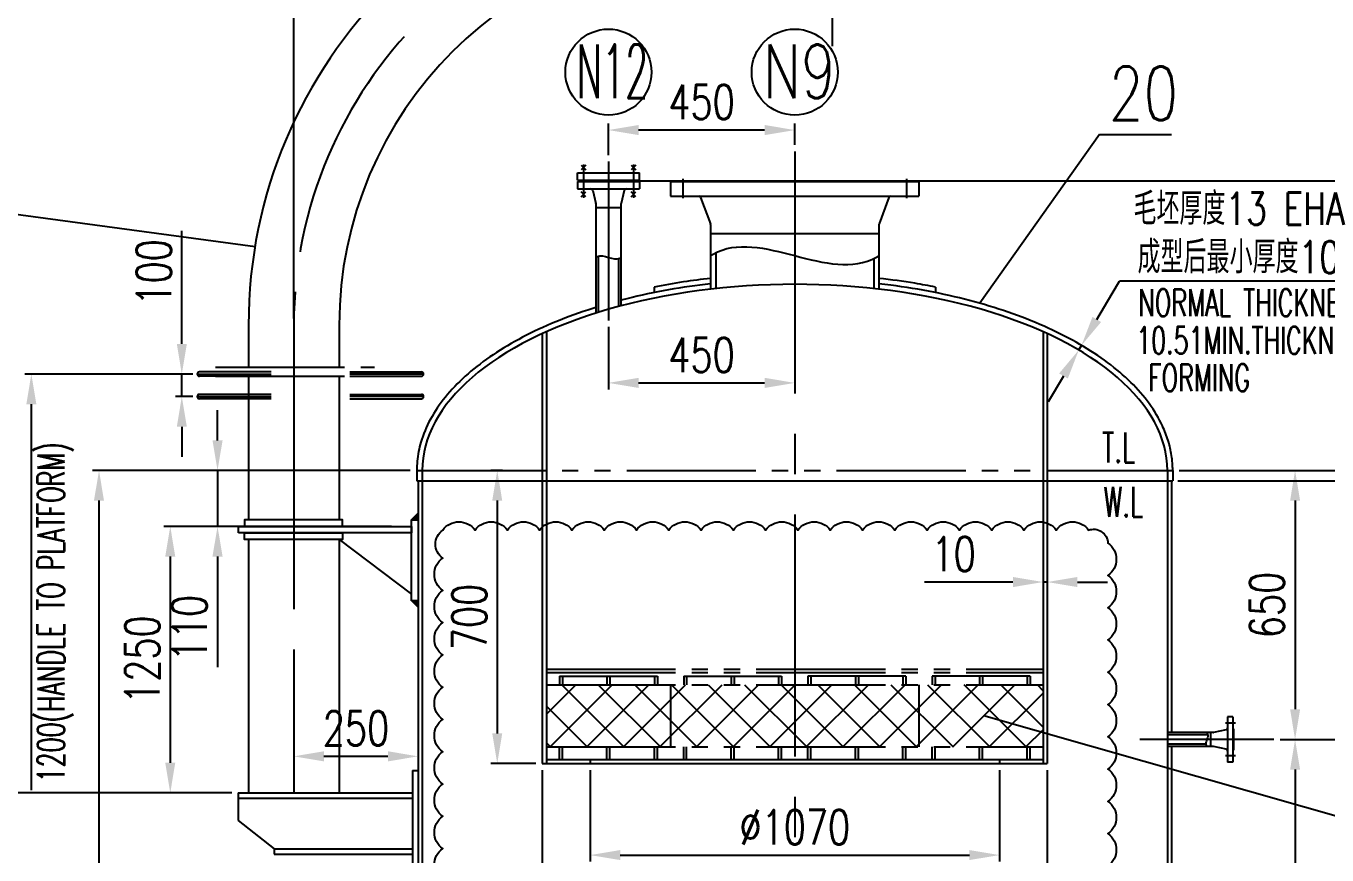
# Model space of a CAD drawing. Extents: x 45567 to 121349, y -17555 to 19241.
# Drawn here: x 45665.1 to 45785.9, y 10970.6 to 11047.6 of the extents above; entities that cross this region are included whole.
import ezdxf
from ezdxf.enums import TextEntityAlignment as Align

# ---------------------------------------------------------------- set-up
doc = ezdxf.new("R2010")
doc.units = 0
doc.header["$LTSCALE"] = 30
doc.header["$MEASUREMENT"] = 0
doc.linetypes.add('CENTER2', pattern=[1.125, 0.75, -0.125, 0.125, -0.125])
doc.linetypes.add('LIDIVIDE', pattern=[0.65, 0.4, -0.05, 0.05, -0.05, 0.05, -0.05])
doc.layers.get('DEFPOINTS').update_dxf_attribs({"linetype": 'CONTINUOUS'})
for name, color, linetype in [('1', 2, 'CONTINUOUS'), ('2', 1, 'CONTINUOUS'), ('3', 3, 'CENTER2'), ('4', 3, 'CENTER2'), ('5', 6, 'LIDIVIDE')]:
    doc.layers.add(name, color=color, linetype=linetype)
doc.styles.add('HZ', font='simplex.shx', dxfattribs={"width": 0.75, "bigfont": 'SBTXT.shx'})
doc.dimstyles.new('STANDARD$0', dxfattribs={"dimtxt": 3.2, "dimasz": 2.8, "dimexe": 0.6, "dimexo": 0.6, "dimgap": 1, "dimtad": 1, "dimdec": 0, "dimzin": 0, "dimdsep": 46, "dimtxsty": 'HZ', "dimcen": 0.09, "dimadec": 0, "dimazin": 0, "dimtfac": 1, "dimtdec": 0, "dimtmove": 0, "dimatfit": 3, "dimfxl": 0, "dimtolj": 1, "dimtzin": 0, "dimarcsym": 0})

# ---------------------------------------------------------------- blocks, each defined once
blk = doc.blocks.new('*D1557')
at = {"layer": '1', "color": 0, "lineweight": -2}
for p, q in [((45772.19, 11006.31), (45798.29, 11006.31)), ((45797.69, 10937.95), (45797.69, 11003.51)), ((45771.69, 10935.15), (45798.29, 10935.15))]:
    blk.add_line(p, q, dxfattribs=at)
at = {"layer": '1', "color": 0}
for points in [[(45797.22, 11003.51), (45798.15, 11003.51), (45797.69, 11006.31)], [(45797.22, 10937.95), (45798.15, 10937.95), (45797.69, 10935.15)]]:
    blk.add_solid(points, dxfattribs=at)
at = {"layer": 'DEFPOINTS', "color": 0}
for p in [(45771.59, 11006.31), (45797.69, 11006.31), (45771.09, 10935.15)]:
    blk.add_point(p, dxfattribs=at)
at = {"layer": '1', "color": 0, "insert": (45795.09, 10970.73), "char_height": 3.2, "attachment_point": 5, "rotation": 90, "style": 'HZ'}
blk.add_mtext('\\A1;1850', dxfattribs=at)
blk = doc.blocks.new('*D1558')
at = {"layer": '1', "color": 0, "lineweight": -2}
for p, q in [((45777.8, 11006.31), (45783.56, 11006.31)), ((45782.96, 11003.51), (45782.96, 10984.11)), ((45781.58, 10981.31), (45783.56, 10981.31))]:
    blk.add_line(p, q, dxfattribs=at)
at = {"layer": '1', "color": 0}
for points in [[(45782.5, 11003.51), (45783.43, 11003.51), (45782.96, 11006.31)], [(45782.5, 10984.11), (45783.43, 10984.11), (45782.96, 10981.31)]]:
    blk.add_solid(points, dxfattribs=at)
at = {"layer": 'DEFPOINTS', "color": 0}
for p in [(45777.2, 11006.31), (45780.98, 10981.31), (45782.96, 10981.31)]:
    blk.add_point(p, dxfattribs=at)
at = {"layer": '1', "color": 0, "insert": (45780.36, 10993.81), "char_height": 3.2, "attachment_point": 5, "rotation": 90, "style": 'HZ'}
blk.add_mtext('\\A1;650', dxfattribs=at)
blk = doc.blocks.new('*D1559')
at = {"layer": '1', "color": 0, "lineweight": -2}
for p, q in [((45781.58, 10981.31), (45783.56, 10981.31)), ((45782.96, 10978.51), (45782.96, 10941.14)), ((45781.43, 10938.34), (45783.56, 10938.34))]:
    blk.add_line(p, q, dxfattribs=at)
at = {"layer": '1', "color": 0}
for points in [[(45782.5, 10978.51), (45783.43, 10978.51), (45782.96, 10981.31)], [(45782.5, 10941.14), (45783.43, 10941.14), (45782.96, 10938.34)]]:
    blk.add_solid(points, dxfattribs=at)
at = {"layer": 'DEFPOINTS', "color": 0}
for p in [(45780.98, 10981.31), (45780.83, 10938.34), (45782.96, 10938.34)]:
    blk.add_point(p, dxfattribs=at)
at = {"layer": '1', "color": 0, "insert": (45780.36, 10959.82), "char_height": 3.2, "attachment_point": 5, "rotation": 90, "style": 'HZ'}
blk.add_mtext('\\A1;1120', dxfattribs=at)
blk = doc.blocks.new('*D1566')
at = {"layer": '1', "color": 0, "lineweight": -2}
for p, q in [((45798.89, 11006.31), (45804.2, 11006.31)), ((45803.6, 10566.8), (45803.6, 11003.51)), ((45772.19, 10564), (45804.2, 10564))]:
    blk.add_line(p, q, dxfattribs=at)
at = {"layer": '1', "color": 0}
for points in [[(45803.14, 11003.51), (45804.07, 11003.51), (45803.6, 11006.31)], [(45803.14, 10566.8), (45804.07, 10566.8), (45803.6, 10564)]]:
    blk.add_solid(points, dxfattribs=at)
at = {"layer": 'DEFPOINTS', "color": 0}
for p in [(45798.29, 11006.31), (45803.6, 11006.31), (45771.59, 10564)]:
    blk.add_point(p, dxfattribs=at)
at = {"layer": '1', "color": 0, "insert": (45801.07, 10785.15), "char_height": 3.2, "attachment_point": 5, "rotation": 90, "style": 'HZ'}
blk.add_mtext('\\A1;11500(00Cr17Ni14Mo2)', dxfattribs=at)
blk = doc.blocks.new('*D1575')
at = {"layer": '1', "color": 0, "lineweight": -2}
for p, q in [((45721.54, 11033.23), (45817.58, 11033.23)), ((45816.98, 9972.32), (45816.98, 11030.43)), ((45809.76, 9969.52), (45817.58, 9969.52))]:
    blk.add_line(p, q, dxfattribs=at)
at = {"layer": '1', "color": 0}
for points in [[(45816.51, 11030.43), (45817.44, 11030.43), (45816.98, 11033.23)], [(45816.51, 9972.32), (45817.44, 9972.32), (45816.98, 9969.52)]]:
    blk.add_solid(points, dxfattribs=at)
at = {"layer": 'DEFPOINTS', "color": 0}
for p in [(45720.94, 11033.23), (45816.98, 11033.23), (45809.16, 9969.52)]:
    blk.add_point(p, dxfattribs=at)
at = {"layer": '1', "color": 0, "insert": (45814.38, 10501.37), "char_height": 3.2, "attachment_point": 5, "rotation": 90, "style": 'HZ'}
blk.add_mtext('\\A1;31200', dxfattribs=at)
blk = doc.blocks.new('*D1576')
at = {"layer": '1', "color": 0, "lineweight": -2}
for p, q in [((45791.36, 11009.11), (45791.36, 11011.91)), ((45789.73, 11006.31), (45791.96, 11006.31)), ((45791.36, 11006.31), (45791.36, 11005.34)), ((45772.08, 11005.34), (45791.96, 11005.34)), ((45791.36, 11002.54), (45791.36, 10993.86))]:
    blk.add_line(p, q, dxfattribs=at)
at = {"layer": '1', "color": 0}
for points in [[(45790.9, 11009.11), (45791.83, 11009.11), (45791.36, 11006.31)], [(45790.9, 11002.54), (45791.83, 11002.54), (45791.36, 11005.34)]]:
    blk.add_solid(points, dxfattribs=at)
at = {"layer": 'DEFPOINTS', "color": 0}
for p in [(45789.13, 11006.31), (45791.36, 11006.31), (45771.48, 11005.34)]:
    blk.add_point(p, dxfattribs=at)
at = {"layer": '1', "color": 0, "insert": (45788.76, 10996.8), "char_height": 3.2, "attachment_point": 5, "rotation": 90, "style": 'HZ'}
blk.add_mtext('\\A1;25', dxfattribs=at)
blk = doc.blocks.new('*D1584')
at = {"layer": '1', "color": 0, "lineweight": -2}
for p, q in [((45700.76, 11006.31), (45671.24, 11006.31)), ((45671.84, 10747.57), (45671.84, 11003.51)), ((45689.16, 10744.77), (45671.24, 10744.77))]:
    blk.add_line(p, q, dxfattribs=at)
at = {"layer": '1', "color": 0}
for points in [[(45671.37, 11003.51), (45672.3, 11003.51), (45671.84, 11006.31)], [(45671.37, 10747.57), (45672.3, 10747.57), (45671.84, 10744.77)]]:
    blk.add_solid(points, dxfattribs=at)
at = {"layer": 'DEFPOINTS', "color": 0}
for p in [(45671.84, 11006.31), (45701.36, 11006.31), (45689.76, 10744.77)]:
    blk.add_point(p, dxfattribs=at)
at = {"layer": '1', "color": 0, "insert": (45669.24, 10875.54), "char_height": 3.2, "attachment_point": 5, "rotation": 90, "style": 'HZ'}
blk.add_mtext('\\A1;6800', dxfattribs=at)
blk = doc.blocks.new('*D1585')
at = {"layer": '1', "color": 0, "lineweight": -2}
for p, q in [((45679.53, 11018.07), (45679.53, 11028.58)), ((45680.56, 11015.27), (45678.93, 11015.27)), ((45679.53, 11013.18), (45679.53, 11015.27)), ((45680.56, 11013.18), (45678.93, 11013.18)), ((45679.53, 11010.38), (45679.53, 11007.58))]:
    blk.add_line(p, q, dxfattribs=at)
at = {"layer": '1', "color": 0}
for points in [[(45679.07, 11018.07), (45680, 11018.07), (45679.53, 11015.27)], [(45679.07, 11010.38), (45680, 11010.38), (45679.53, 11013.18)]]:
    blk.add_solid(points, dxfattribs=at)
at = {"layer": 'DEFPOINTS', "color": 0}
for p in [(45679.53, 11015.27), (45681.16, 11015.27), (45681.16, 11013.18)]:
    blk.add_point(p, dxfattribs=at)
at = {"layer": '1', "color": 0, "insert": (45676.93, 11024.72), "char_height": 3.2, "attachment_point": 5, "rotation": 90, "style": 'HZ'}
blk.add_mtext('\\A1;100', dxfattribs=at)
blk = doc.blocks.new('*D1586')
at = {"layer": '1', "color": 0, "lineweight": -2}
for p, q in [((45680.56, 11015.27), (45664.95, 11015.27)), ((45665.55, 11012.47), (45665.55, 10976.59))]:
    blk.add_line(p, q, dxfattribs=at)
at = {"layer": '1', "color": 0}
blk.add_solid([(45665.09, 11012.47), (45666.02, 11012.47), (45665.55, 11015.27)], dxfattribs=at)
at = {"layer": 'DEFPOINTS', "color": 0}
for p in [(45681.16, 11015.27), (45665.55, 10981.18), (45678.51, 10981.18)]:
    blk.add_point(p, dxfattribs=at)
at = {"layer": '1', "color": 0, "insert": (45661.94, 10994.25), "char_height": 3.2, "attachment_point": 5, "rotation": 90, "style": 'HZ'}
blk.add_mtext('\\A1;1200(平台至把手高度)', dxfattribs=at)
blk = doc.blocks.new('_None')
blk = doc.blocks.new('*D1587')
at = {"layer": '1', "color": 0, "lineweight": -2}
for p, q in [((45689.94, 10989.19), (45689.94, 10979.14)), ((45701.48, 10982.7), (45701.48, 10979.14)), ((45698.68, 10979.74), (45692.74, 10979.74))]:
    blk.add_line(p, q, dxfattribs=at)
at = {"layer": '1', "color": 0}
for points in [[(45692.74, 10980.21), (45692.74, 10979.27), (45689.94, 10979.74)], [(45698.68, 10980.21), (45698.68, 10979.27), (45701.48, 10979.74)]]:
    blk.add_solid(points, dxfattribs=at)
at = {"layer": 'DEFPOINTS', "color": 0}
for p in [(45689.94, 10989.79), (45701.48, 10983.3), (45689.94, 10979.74)]:
    blk.add_point(p, dxfattribs=at)
at = {"layer": '1', "color": 0, "insert": (45695.71, 10982.34), "char_height": 3.2, "attachment_point": 5, "style": 'HZ'}
blk.add_mtext('\\A1;250', dxfattribs=at)
blk = doc.blocks.new('*D1588')
at = {"layer": '1', "color": 0, "lineweight": -2}
for p, q in [((45682.85, 11009.11), (45682.85, 11011.91)), ((45700.76, 11006.31), (45682.25, 11006.31)), ((45682.85, 11006.31), (45682.85, 11001.11)), ((45699, 11001.11), (45682.25, 11001.11)), ((45682.85, 10998.31), (45682.85, 10988.03))]:
    blk.add_line(p, q, dxfattribs=at)
at = {"layer": '1', "color": 0}
for points in [[(45682.38, 11009.11), (45683.32, 11009.11), (45682.85, 11006.31)], [(45682.38, 10998.31), (45683.32, 10998.31), (45682.85, 11001.11)]]:
    blk.add_solid(points, dxfattribs=at)
at = {"layer": 'DEFPOINTS', "color": 0}
for p in [(45682.85, 11006.31), (45701.36, 11006.31), (45699.6, 11001.11)]:
    blk.add_point(p, dxfattribs=at)
at = {"layer": '1', "color": 0, "insert": (45680.25, 10991.66), "char_height": 3.2, "attachment_point": 5, "rotation": 90, "style": 'HZ'}
blk.add_mtext('\\A1;110', dxfattribs=at)
blk = doc.blocks.new('*D1589')
at = {"layer": '1', "color": 0, "lineweight": -2}
for p, q in [((45719.17, 11035.63), (45719.17, 11038.55)), ((45733.68, 11037.95), (45721.97, 11037.95)), ((45736.48, 11036.57), (45736.48, 11038.55))]:
    blk.add_line(p, q, dxfattribs=at)
at = {"layer": '1', "color": 0}
for points in [[(45721.97, 11038.42), (45721.97, 11037.48), (45719.17, 11037.95)], [(45733.68, 11038.42), (45733.68, 11037.48), (45736.48, 11037.95)]]:
    blk.add_solid(points, dxfattribs=at)
at = {"layer": 'DEFPOINTS', "color": 0}
for p in [(45719.17, 11037.95), (45736.48, 11035.97), (45719.17, 11035.03)]:
    blk.add_point(p, dxfattribs=at)
at = {"layer": '1', "color": 0, "insert": (45727.82, 11040.55), "char_height": 3.2, "attachment_point": 5, "style": 'HZ'}
blk.add_mtext('\\A1;450', dxfattribs=at)
blk = doc.blocks.new('*D1591')
at = {"layer": '1', "color": 0, "lineweight": -2}
for p, q in [((45764.54, 11020.35), (45765.96, 11022.76)), ((45762.87, 11017.51), (45763.12, 11017.94)), ((45761.44, 11015.09), (45760.02, 11012.68))]:
    blk.add_line(p, q, dxfattribs=at)
at = {"layer": '1', "color": 0}
for points in [[(45764.14, 11020.59), (45764.94, 11020.11), (45763.12, 11017.94)], [(45761.04, 11015.33), (45761.85, 11014.86), (45762.87, 11017.51)]]:
    blk.add_solid(points, dxfattribs=at)
at = {"layer": 'DEFPOINTS', "color": 0}
for p in [(45762.87, 11017.51), (45763.12, 11017.94), (45763.12, 11017.94)]:
    blk.add_point(p, dxfattribs=at)
blk = doc.blocks.new('*D1845')
at = {"layer": '1', "color": 0, "lineweight": -2}
for p, q in [((45719.17, 11019.65), (45719.17, 11013.85)), ((45736.48, 11019.65), (45736.48, 11013.85)), ((45721.97, 11014.45), (45733.68, 11014.45))]:
    blk.add_line(p, q, dxfattribs=at)
at = {"layer": '1', "color": 0}
for points in [[(45721.97, 11014.92), (45721.97, 11013.98), (45719.17, 11014.45)], [(45733.68, 11014.92), (45733.68, 11013.98), (45736.48, 11014.45)]]:
    blk.add_solid(points, dxfattribs=at)
at = {"layer": 'DEFPOINTS', "color": 0}
for p in [(45719.17, 11020.25), (45736.48, 11020.25), (45736.48, 11014.45)]:
    blk.add_point(p, dxfattribs=at)
at = {"layer": '1', "color": 0, "insert": (45727.82, 11017.05), "char_height": 3.2, "attachment_point": 5, "style": 'HZ'}
blk.add_mtext('\\A1;450', dxfattribs=at)
blk = doc.blocks.new('*D1925')
at = {"layer": '1', "color": 0, "lineweight": -2}
for p, q in [((45729.51, 11059.99), (45655.72, 11059.99)), ((45656.32, 10979.14), (45656.32, 11057.19)), ((45684.17, 10976.34), (45655.72, 10976.34))]:
    blk.add_line(p, q, dxfattribs=at)
at = {"layer": '1', "color": 0}
for points in [[(45655.85, 11057.19), (45656.79, 11057.19), (45656.32, 11059.99)], [(45655.85, 10979.14), (45656.79, 10979.14), (45656.32, 10976.34)]]:
    blk.add_solid(points, dxfattribs=at)
at = {"layer": 'DEFPOINTS', "color": 0}
for p in [(45656.32, 11059.99), (45730.11, 11059.99), (45684.77, 10976.34)]:
    blk.add_point(p, dxfattribs=at)
at = {"layer": '1', "color": 0, "insert": (45653.72, 11018.17), "char_height": 3.2, "attachment_point": 5, "rotation": 90, "style": 'HZ'}
blk.add_mtext('\\A1;4250', dxfattribs=at)
blk = doc.blocks.new('*D1926')
at = {"layer": '1', "color": 0, "lineweight": -2}
for p, q in [((45684.19, 11001.11), (45677.86, 11001.11)), ((45678.46, 10998.31), (45678.46, 10979.14)), ((45684.19, 10976.34), (45677.86, 10976.34))]:
    blk.add_line(p, q, dxfattribs=at)
at = {"layer": '1', "color": 0}
for points in [[(45677.99, 10998.31), (45678.92, 10998.31), (45678.46, 11001.11)], [(45677.99, 10979.14), (45678.92, 10979.14), (45678.46, 10976.34)]]:
    blk.add_solid(points, dxfattribs=at)
at = {"layer": 'DEFPOINTS', "color": 0}
for p in [(45684.79, 11001.11), (45678.46, 10976.34), (45684.79, 10976.34)]:
    blk.add_point(p, dxfattribs=at)
at = {"layer": '1', "color": 0, "insert": (45675.86, 10988.73), "char_height": 3.2, "attachment_point": 5, "rotation": 90, "style": 'HZ'}
blk.add_mtext('\\A1;1250', dxfattribs=at)
blk = doc.blocks.new('*D1927')
at = {"layer": '1', "color": 0, "lineweight": -2}
for p, q in [((45689.94, 11020.42), (45689.94, 11069.48)), ((45739.94, 11067.61), (45739.94, 11069.48)), ((45692.74, 11068.88), (45737.14, 11068.88))]:
    blk.add_line(p, q, dxfattribs=at)
at = {"layer": '1', "color": 0}
for points in [[(45692.74, 11069.35), (45692.74, 11068.41), (45689.94, 11068.88)], [(45737.14, 11069.35), (45737.14, 11068.41), (45739.94, 11068.88)]]:
    blk.add_solid(points, dxfattribs=at)
at = {"layer": 'DEFPOINTS', "color": 0}
for p in [(45739.94, 11068.88), (45739.94, 11067.01), (45689.94, 11019.82)]:
    blk.add_point(p, dxfattribs=at)
at = {"layer": '1', "color": 0, "insert": (45714.94, 11071.48), "char_height": 3.2, "attachment_point": 5, "style": 'HZ'}
blk.add_mtext('\\A1;1800', dxfattribs=at)
blk = doc.blocks.new('*D2395')
at = {"layer": '1', "color": 0, "lineweight": -2}
for p, q in [((45713.02, 10978.47), (45713.02, 10963.83)), ((45759.94, 10978.47), (45759.94, 10963.83)), ((45715.82, 10964.43), (45757.14, 10964.43))]:
    blk.add_line(p, q, dxfattribs=at)
at = {"layer": '1', "color": 0}
for points in [[(45715.82, 10964.9), (45715.82, 10963.96), (45713.02, 10964.43)], [(45757.14, 10964.9), (45757.14, 10963.96), (45759.94, 10964.43)]]:
    blk.add_solid(points, dxfattribs=at)
at = {"layer": 'DEFPOINTS', "color": 0}
for p in [(45713.02, 10979.07), (45759.94, 10979.07), (45759.94, 10964.43)]:
    blk.add_point(p, dxfattribs=at)
at = {"layer": '1', "color": 0, "insert": (45736.48, 10967.03), "char_height": 3.2, "attachment_point": 5, "style": 'HZ'}
blk.add_mtext('\\A1;%%c1220', dxfattribs=at)
blk = doc.blocks.new('*D2396')
at = {"layer": '1', "color": 0, "lineweight": -2}
for p, q in [((45717.46, 10978.47), (45717.46, 10969.96)), ((45755.5, 10978.47), (45755.5, 10969.96)), ((45720.26, 10970.56), (45752.7, 10970.56))]:
    blk.add_line(p, q, dxfattribs=at)
at = {"layer": '1', "color": 0}
for points in [[(45720.26, 10971.03), (45720.26, 10970.1), (45717.46, 10970.56)], [(45752.7, 10971.03), (45752.7, 10970.1), (45755.5, 10970.56)]]:
    blk.add_solid(points, dxfattribs=at)
at = {"layer": 'DEFPOINTS', "color": 0}
for p in [(45717.46, 10979.07), (45755.5, 10979.07), (45755.5, 10970.56)]:
    blk.add_point(p, dxfattribs=at)
at = {"layer": '1', "color": 0, "insert": (45736.48, 10973.16), "char_height": 3.2, "attachment_point": 5, "style": 'HZ'}
blk.add_mtext('\\A1;%%c1070', dxfattribs=at)
blk = doc.blocks.new('*D2397')
at = {"layer": '1', "color": 0, "lineweight": -2}
for p, q in [((45709.33, 11006.31), (45708.24, 11006.31)), ((45708.84, 11003.51), (45708.84, 10981.87)), ((45712.42, 10979.07), (45708.24, 10979.07))]:
    blk.add_line(p, q, dxfattribs=at)
at = {"layer": '1', "color": 0}
for points in [[(45708.37, 11003.51), (45709.3, 11003.51), (45708.84, 11006.31)], [(45708.37, 10981.87), (45709.3, 10981.87), (45708.84, 10979.07)]]:
    blk.add_solid(points, dxfattribs=at)
at = {"layer": 'DEFPOINTS', "color": 0}
for p in [(45709.93, 11006.31), (45708.84, 10979.07), (45713.02, 10979.07)]:
    blk.add_point(p, dxfattribs=at)
at = {"layer": '1', "color": 0, "insert": (45706.24, 10992.69), "char_height": 3.2, "attachment_point": 5, "rotation": 90, "style": 'HZ'}
blk.add_mtext('\\A1;700', dxfattribs=at)
blk = doc.blocks.new('*D2398')
at = {"layer": '1', "color": 0, "lineweight": -2}
for p, q in [((45756.75, 10995.94), (45748.53, 10995.94)), ((45759.94, 10995.94), (45759.55, 10995.94)), ((45762.74, 10995.94), (45765.54, 10995.94))]:
    blk.add_line(p, q, dxfattribs=at)
at = {"layer": '1', "color": 0}
for points in [[(45756.75, 10996.41), (45756.75, 10995.47), (45759.55, 10995.94)], [(45762.74, 10996.41), (45762.74, 10995.47), (45759.94, 10995.94)]]:
    blk.add_solid(points, dxfattribs=at)
at = {"layer": 'DEFPOINTS', "color": 0}
for p in [(45759.55, 10995.94), (45759.55, 10995.94), (45759.94, 10995.94)]:
    blk.add_point(p, dxfattribs=at)
at = {"layer": '1', "color": 0, "insert": (45751.24, 10998.54), "char_height": 3.2, "attachment_point": 5, "style": 'HZ'}
blk.add_mtext('\\A1;10', dxfattribs=at)

msp = doc.modelspace()

# ---------------------------------------------------------------- hatches: boundary and pattern name
at = {"layer": '1'}
h = msp.add_hatch(dxfattribs=at)
h.set_pattern_fill('ANSI37', color=256, scale=0.038462, style=0)
h.set_pattern_definition([(45, (43851.0790496, 11093.782718), (-0.003399551792, 0.003399551792), []), (135, (43851.0790496, 11093.782718), (-0.003399551792, -0.003399551792), [])])
h.paths.add_polyline_path([(45701.478643, 11002.33721), (45700.866404, 11001.724972), (45701.478643, 11001.724972)])
h = msp.add_hatch(dxfattribs=at)
h.set_pattern_fill('ANSI37', color=256, scale=0.038462, style=0)
h.set_pattern_definition([(315, (43851.0790496, 10902.1565328), (-0.003399551792, -0.003399551792), []), (225, (43851.0790496, 10902.1565328), (-0.003399551792, 0.003399551792), [])])
h.paths.add_polyline_path([(45701.478643, 10993.602041), (45700.866404, 10994.214279), (45701.478643, 10994.214279)])
at = {"layer": '5'}
h = msp.add_hatch(dxfattribs=at)
h.set_pattern_fill('ANSI37', color=256, scale=19.230769, style=0)
h.set_pattern_definition([(45, (0, 0.0754), (-1.6997759, 1.6997759), []), (135, (0, 0.0754), (-1.6997759, -1.6997759), [])])
h.paths.add_polyline_path([(45713.403258, 10986.380412), (45713.403258, 10980.611181), (45724.940181, 10980.611181), (45724.940181, 10986.380412)])
h.paths.add_polyline_path([(45724.940181, 10986.380412), (45724.940181, 10980.611181), (45736.478642, 10980.611181), (45736.478642, 10986.380412)])
h.paths.add_polyline_path([(45736.478642, 10986.380412), (45736.478642, 10980.611181), (45748.017104, 10980.611181), (45748.017104, 10986.380412)])
h.paths.add_polyline_path([(45748.017104, 10986.380412), (45748.017104, 10980.611181), (45759.554027, 10980.611181), (45759.554027, 10986.380412)])

# ---------------------------------------------------------------- linework, layer by layer
at = {"layer": '1'}
for p, q in [((45609.583274, 11037.542277), (45686.332731, 11027.116558)), ((45764.78506, 11037.542277), (45753.66218, 11021.849426)), ((45765.96035, 11022.763848), (45766.640859, 11023.919489)), ((45797.257744, 11023.919489), (45766.640859, 11023.919489)), ((45700.866404, 11001.724972), (45701.478643, 11002.33721)), ((45700.866404, 10994.214279), (45701.478643, 10993.602041)), ((45791.977803, 10972.694028), (45754.036139, 10983.495797)), ((45783.563626, 10981.305027), (45825.749436, 10981.305027)), ((45717.455543, 10979.457335), (45717.455543, 10979.074258)), ((45755.501742, 10979.457335), (45755.501742, 10979.074258))]:
    msp.add_line(p, q, dxfattribs=at)
msp.add_lwpolyline([(45703.774782, 10968.166063, -0.52056705), (45703.774782, 10971.166063, -0.52056705), (45703.774782, 10974.166063, -0.52056705), (45703.774782, 10977.166063, -0.52056705), (45703.774782, 10980.166063, -0.52056705), (45703.774782, 10983.166063, -0.52056705), (45703.774782, 10986.166063, -0.52056705), (45703.774782, 10989.166063, -0.52056705), (45703.774782, 10992.166063, -0.52056705), (45703.774782, 10995.166063, -0.52056705), (45703.774782, 10998.166063, -0.52056705), (45703.774782, 11000.760493, -0.52056705), (45706.774782, 11000.760493, -0.52056705), (45709.774782, 11000.760493, -0.52056705), (45712.774782, 11000.760493, -0.52056705), (45715.774782, 11000.760493, -0.52056705), (45718.774782, 11000.760493, -0.52056705), (45721.774782, 11000.760493, -0.52056705), (45724.774782, 11000.760493, -0.52056705), (45727.774782, 11000.760493, -0.52056705), (45730.774782, 11000.760493, -0.52056705), (45733.774782, 11000.760493, -0.52056705), (45736.774782, 11000.760493, -0.52056705), (45739.774782, 11000.760493, -0.52056705), (45742.774782, 11000.760493, -0.52056705), (45745.774782, 11000.760493, -0.52056705), (45748.774782, 11000.760493, -0.52056705), (45751.774782, 11000.760493, -0.52056705), (45754.774782, 11000.760493, -0.52056705), (45757.774782, 11000.760493, -0.52056705), (45760.774782, 11000.760493, -0.52056705), (45763.774782, 11000.760493, -0.52056705), (45765.568413, 10999.554124, -0.52056705), (45765.568413, 10996.554124, -0.52056705), (45765.568413, 10993.554124, -0.52056705), (45765.568413, 10990.554124, -0.52056705), (45765.568413, 10987.554124, -0.52056705), (45765.568413, 10984.554124, -0.52056705), (45765.568413, 10981.554124, -0.52056705), (45765.568413, 10978.554124, -0.52056705), (45765.568413, 10975.554124, -0.52056705), (45765.568413, 10972.554124, -0.52056705), (45765.568413, 10969.554124, -0.52056705)], format="xyb", dxfattribs=at)
for centre in [(45719.17095, 11043.334635), (45736.478642, 11043.334635)]:
    msp.add_circle(centre, 4, dxfattribs=at)
for points in [[(45728.663258, 11026.278148), (45728.894027, 11026.41661), (45744.063258, 11026.139687), (45744.294027, 11026.278148)], [(45718.011331, 11026.11898), (45718.126715, 11026.18821), (45720.215177, 11026.049749), (45720.330561, 11026.11898)], [(45774.769988, 10981.953104), (45774.839219, 10981.837719), (45774.700757, 10980.772335), (45774.769988, 10980.65695)]]:
    msp.add_spline(points, degree=3, dxfattribs=at)
at = {"layer": '2'}
for p, q in [((45764.78506, 11037.542277), (45771.469795, 11037.542277)), ((45716.631844, 11034.701219), (45717.075442, 11034.257621)), ((45717.075442, 11034.701219), (45716.631844, 11034.257621)), ((45721.710057, 11034.701219), (45721.266459, 11034.257621)), ((45721.266459, 11034.701219), (45721.710057, 11034.257621)), ((45716.286335, 11033.289642), (45716.286335, 11033.978103)), ((45716.286335, 11033.978103), (45722.055566, 11033.978103)), ((45716.286335, 11033.289642), (45722.055566, 11033.289642)), ((45716.286335, 11033.166565), (45722.055566, 11033.166565)), ((45716.286335, 11033.166565), (45716.286335, 11032.478103)), ((45717.40172, 11033.228103), (45717.40172, 11033.289642)), ((45717.40172, 11033.228103), (45720.940181, 11033.228103)), ((45717.40172, 11033.228103), (45717.40172, 11033.166565)), ((45717.40172, 11033.228103), (45720.940181, 11033.228103)), ((45720.940181, 11033.228103), (45720.940181, 11033.289642)), ((45720.940181, 11033.228103), (45720.940181, 11033.166565)), ((45722.055566, 11033.289642), (45722.055566, 11033.978103)), ((45722.055566, 11033.166565), (45722.055566, 11032.478103)), ((45724.940181, 11033.166565), (45748.017104, 11033.166565)), ((45724.940181, 11033.166565), (45724.940181, 11031.805026)), ((45727.440181, 11033.228103), (45745.517104, 11033.228103)), ((45727.440181, 11033.228103), (45727.440181, 11033.166565)), ((45745.517104, 11033.228103), (45745.517104, 11033.166565)), ((45748.017104, 11033.166565), (45748.017104, 11031.805026)), ((45716.286335, 11032.478103), (45722.055566, 11032.478103)), ((45716.631844, 11031.754988), (45717.075442, 11032.198586)), ((45717.075442, 11031.754988), (45716.631844, 11032.198586)), ((45717.703661, 11032.346892), (45718.006195, 11031.133336)), ((45720.63824, 11032.346892), (45720.335705, 11031.133336)), ((45721.710057, 11031.754988), (45721.266459, 11032.198586)), ((45721.266459, 11031.754988), (45721.710057, 11032.198586)), ((45724.940181, 11031.805026), (45748.017104, 11031.805026)), ((45727.732121, 11031.692302), (45728.652394, 11029.218841)), ((45745.225164, 11031.692302), (45744.304891, 11029.218841)), ((45718.011335, 11031.09147), (45718.011335, 11020.943874)), ((45718.011335, 11030.766565), (45720.330566, 11030.766565)), ((45720.330566, 11031.09147), (45720.330566, 11021.614047)), ((45728.663258, 11029.158488), (45728.663258, 11023.165814)), ((45728.663258, 11028.343488), (45744.294027, 11028.343488)), ((45744.294027, 11029.158488), (45744.294027, 11023.165814)), ((45718.22672, 11026.229511), (45718.22672, 11021.011251)), ((45720.115181, 11026.008452), (45720.115181, 11021.556764)), ((45729.144027, 11026.550902), (45729.144027, 11023.219726)), ((45743.813258, 11026.005395), (45743.813258, 11023.219726)), ((45723.401719, 11023.35037), (45723.401719, 11022.840356)), ((45749.555565, 11023.350371), (45749.555565, 11022.840363)), ((45685.728643, 11019.818648), (45685.728643, 11015.91045)), ((45694.15172, 11019.818648), (45694.15172, 11015.91045)), ((45713.018642, 11019.031507), (45713.018642, 10979.074258)), ((45713.403258, 11019.206107), (45713.403258, 10979.074258)), ((45759.554027, 11019.206107), (45759.554027, 10979.074258)), ((45759.938642, 11019.031507), (45759.938642, 10979.074258)), ((45687.828643, 11015.466413), (45681.161976, 11015.466413)), ((45687.828643, 11015.066413), (45681.161976, 11015.066413)), ((45685.728643, 11015.066943), (45685.728643, 11001.724972)), ((45694.15172, 11015.066943), (45694.15172, 11001.724972)), ((45695.128643, 11015.466413), (45701.795309, 11015.466413)), ((45695.128643, 11015.066413), (45701.795309, 11015.066413)), ((45687.828643, 11013.383743), (45681.161976, 11013.383743)), ((45687.828643, 11012.983743), (45681.161976, 11012.983743)), ((45695.128643, 11013.383743), (45701.795309, 11013.383743)), ((45695.128643, 11012.983743), (45701.795309, 11012.983743)), ((45701.363258, 11006.305027), (45701.363258, 11005.343488)), ((45701.863258, 11006.305027), (45701.863258, 10962.258873)), ((45771.094027, 11006.305027), (45771.094027, 10938.983696)), ((45771.594027, 11006.305027), (45771.594027, 11005.343488)), ((45701.363258, 11005.343488), (45771.594027, 11005.343488)), ((45701.478643, 11005.343488), (45701.478643, 10962.258873)), ((45771.478642, 11005.343488), (45771.478642, 10981.953104)), ((45685.728643, 10999.888214), (45685.728643, 10976.343488)), ((45694.15172, 10999.888214), (45694.15172, 10976.343488)), ((45694.15172, 10999.888214), (45700.866404, 10994.826532)), ((45700.866404, 10994.214279), (45701.478643, 10994.214279)), ((45777.186334, 10983.420412), (45776.69018, 10983.420412)), ((45776.69018, 10983.420412), (45776.69018, 10979.189643)), ((45777.186334, 10983.420412), (45777.186334, 10979.189643)), ((45776.554571, 10982.217265), (45775.381766, 10981.957208)), ((45777.247873, 10982.285796), (45777.186334, 10982.285796)), ((45777.247873, 10982.285796), (45777.247873, 10980.324258)), ((45775.344299, 10981.953104), (45771.094027, 10981.953104)), ((45774.865107, 10981.740027), (45771.094027, 10981.740027)), ((45775.094027, 10981.953104), (45775.094027, 10980.65695)), ((45774.674869, 10980.870027), (45771.094027, 10980.870027)), ((45775.344299, 10980.65695), (45771.094027, 10980.65695)), ((45771.478642, 10980.65695), (45771.478642, 10938.983696)), ((45776.554571, 10980.392789), (45775.381766, 10980.652846)), ((45777.247873, 10980.324258), (45777.186334, 10980.324258)), ((45713.018642, 10979.074258), (45759.938642, 10979.074258)), ((45713.403258, 10979.457335), (45759.554027, 10979.457335)), ((45777.186334, 10979.189643), (45776.69018, 10979.189643)), ((45700.978071, 10978.425841), (45700.978071, 10969.085203)), ((45684.774469, 10976.343488), (45684.774469, 10973.790481)), ((45684.774469, 10976.343488), (45700.978071, 10976.343488)), ((45684.774469, 10975.842917), (45700.978071, 10975.842917)), ((45684.774469, 10973.790481), (45688.107674, 10971.15006)), ((45688.107674, 10971.15006), (45700.978071, 10971.15006)), ((45688.107674, 10971.15006), (45688.107674, 10970.649488)), ((45688.107674, 10970.649488), (45700.978071, 10970.649488))]:
    msp.add_line(p, q, dxfattribs=at)
for points in [[(45685.359765, 11001.112719), (45694.47369, 11001.112719), (45694.47369, 11001.724972), (45685.359765, 11001.724972)], [(45684.790361, 11000.500467), (45684.790361, 11001.112719), (45700.866404, 11001.112719), (45700.866404, 11000.500467)], [(45685.359765, 11000.500467), (45694.47369, 11000.500467), (45694.47369, 10999.888214), (45685.359765, 10999.888214)]]:
    msp.add_lwpolyline(points, close=True, dxfattribs=at)
msp.add_lwpolyline([(45700.866404, 10994.214279), (45700.866404, 11001.724972), (45701.478643, 11001.724972), (45701.478643, 10994.214279)], dxfattribs=at)
for centre, radius, start, end in [((45730.113258, 11019.818648), 44.384615, 90, 180), ((45730.113258, 11019.818648), 35.961538, 90, 180), ((45717.535724, 11032.305026), 0.173077, 13.99826152, 90), ((45720.806177, 11032.305026), 0.173077, 90, 166.00173848), ((45727.569908, 11031.63195), 0.173077, 20.40816162, 90), ((45745.387377, 11031.63195), 0.173077, 90, 159.59183838), ((45717.838258, 11031.09147), 0.173077, 0, 13.99826152), ((45720.503643, 11031.09147), 0.173077, 166.00173848, 180), ((45728.490181, 11029.158488), 0.173077, 0, 20.40816162), ((45744.467104, 11029.158488), 0.173077, 159.59183838, 180), ((45681.161976, 11015.266413), 0.2, 90, 270), ((45701.795309, 11015.266413), 0.2, 270, 90), ((45681.161976, 11013.183743), 0.2, 90, 270), ((45701.795309, 11013.183743), 0.2, 270, 90), ((45776.517103, 10982.386238), 0.173077, 282.50242844, 0), ((45775.344299, 10982.126181), 0.173077, 270, 282.50242844), ((45775.344299, 10980.483873), 0.173077, 77.49757156, 90), ((45776.517103, 10980.223817), 0.173077, 0, 77.49757156)]:
    msp.add_arc(centre, radius, start, end, dxfattribs=at)
msp.add_ellipse((45736.478642, 11006.305027), major_axis=(-34.615384, 0), ratio=0.5, start_param=3.1415926536, end_param=6.2831853072, dxfattribs=at)
for points, knots in [([(45728.663258, 11023.669134), (45727.338393, 11023.516787), (45726.031063, 11023.325641), (45723.431606, 11022.861528), (45722.141046, 11022.586338), (45720.701013, 11022.226634), (45720.515366, 11022.179218), (45720.330566, 11022.13097)], [4.93843685125, 4.93843685125, 4.93843685125, 4.93843685125, 5.05536138551, 5.05536138551, 5.17569818357, 5.17569818357, 5.19359807288, 5.19359807288, 5.19359807288, 5.19359807288]), ([(45728.663258, 11024.165861), (45727.773375, 11024.070101), (45726.947384, 11023.959116), (45725.208456, 11023.691131), (45724.297972, 11023.530016), (45723.401719, 11023.35037)], [4.93843685125, 4.93843685125, 4.93843685125, 4.93843685125, 5.01137719307, 5.01137719307, 5.09366039059, 5.09366039059, 5.09366039059, 5.09366039059]), ([(45749.555565, 11023.350371), (45748.920403, 11023.477689), (45748.278091, 11023.595698), (45746.552053, 11023.884527), (45745.457562, 11024.038637), (45744.294027, 11024.165856)], [4.33111769915, 4.33111769915, 4.33111769915, 4.33111769915, 4.38943112162, 4.38943112162, 4.48634103901, 4.48634103901, 4.48634103901, 4.48634103901]), ([(45771.594027, 11006.305027), (45771.594027, 11006.770965), (45771.55841, 11007.236896), (45771.416448, 11008.164756), (45771.31011, 11008.626676), (45771.028098, 11009.542891), (45770.852435, 11009.997184), (45770.313141, 11011.153746), (45769.899515, 11011.848049), (45768.913921, 11013.200631), (45768.34196, 11013.85896), (45767.049572, 11015.131941), (45766.32913, 11015.746614), (45764.750639, 11016.925212), (45763.892579, 11017.489137), (45762.051114, 11018.559475), (45761.067708, 11019.065882), (45758.989402, 11020.014834), (45757.894506, 11020.457373), (45755.608626, 11021.272848), (45754.41765, 11021.645779), (45751.956413, 11022.317087), (45750.686162, 11022.615459), (45748.084358, 11023.133621), (45746.752813, 11023.353408), (45745.032883, 11023.580991), (45744.664138, 11023.626572), (45744.294027, 11023.669129)], [3.1415926536, 3.1415926536, 3.1415926536, 3.1415926536, 3.2179438399, 3.2179438399, 3.2942950263, 3.2942950263, 3.3706462126, 3.3706462126, 3.4909830107, 3.4909830107, 3.6113198088, 3.6113198088, 3.7316566068, 3.7316566068, 3.8519934049, 3.8519934049, 3.9723302029, 3.9723302029, 4.092667001, 4.092667001, 4.2130037991, 4.2130037991, 4.3333405971, 4.3333405971, 4.4536773952, 4.4536773952, 4.486341039, 4.486341039, 4.486341039, 4.486341039]), ([(45718.011335, 11021.46788), (45717.754278, 11021.38772), (45717.49926, 11021.305877), (45716.07539, 11020.83572), (45714.950005, 11020.41348), (45712.806259, 11019.503331), (45711.787902, 11019.015429), (45709.872548, 11017.980144), (45708.975551, 11017.432767), (45707.315666, 11016.285199), (45706.552769, 11015.685011), (45705.172341, 11014.438826), (45704.554797, 11013.792817), (45703.47517, 11012.462458), (45703.013085, 11011.778066), (45702.253669, 11010.379623), (45701.956387, 11009.66552), (45701.575593, 11008.359758), (45701.461758, 11007.771345), (45701.377247, 11006.889243), (45701.363258, 11006.597135), (45701.363258, 11006.305027)], [5.2700463483, 5.2700463483, 5.2700463483, 5.2700463483, 5.2960349816, 5.2960349816, 5.4163717797, 5.4163717797, 5.5367085778, 5.5367085778, 5.6570453758, 5.6570453758, 5.7773821739, 5.7773821739, 5.8977189719, 5.8977189719, 6.01805577, 6.01805577, 6.1383925681, 6.1383925681, 6.2353188067, 6.2353188067, 6.2831853072, 6.2831853072, 6.2831853072, 6.2831853072])]:
    msp.add_open_spline(points, degree=3, knots=knots, dxfattribs=at)
at = {"layer": '3', "ltscale": 35}
msp.add_line((45739.940181, 11067.005961), (45739.940181, 11045.754497), dxfattribs=at)
at = {"layer": '3'}
for p, q in [((45736.478642, 11035.96838), (45736.478642, 9967.040636)), ((45689.940181, 11019.818648), (45689.940181, 11015.91045)), ((45680.961976, 11015.266413), (45687.828643, 11015.266413)), ((45689.940181, 11015.91045), (45689.940181, 10976.343488)), ((45701.995309, 11015.266413), (45695.128643, 11015.266413)), ((45680.961976, 11013.183743), (45687.828643, 11013.183743)), ((45701.995309, 11013.183743), (45695.128643, 11013.183743))]:
    msp.add_line(p, q, dxfattribs=at)
at = {"layer": '3', "ltscale": 3}
msp.add_line((45780.982698, 10981.305027), (45768.527841, 10981.305027), dxfattribs=at)
at = {"layer": '3'}
msp.add_arc((45730.113258, 11019.818648), 40.173076, 90, 180, dxfattribs=at)
at = {"layer": '4'}
for p, q in [((45716.853643, 11034.741383), (45716.853643, 11031.662631)), ((45719.17095, 11035.033327), (45719.17095, 11020.248095)), ((45721.488258, 11034.741383), (45721.488258, 11031.662631)), ((45726.094027, 11033.420411), (45726.094027, 11031.612719)), ((45736.478642, 11033.612719), (45736.478642, 11021.305027)), ((45746.863258, 11033.420411), (45746.863258, 11031.612719)), ((45777.44018, 10982.833873), (45776.497873, 10982.833873)), ((45777.44018, 10979.776181), (45776.497873, 10979.776181))]:
    msp.add_line(p, q, dxfattribs=at)
at = {"layer": '5'}
for p, q in [((45682.650705, 11015.91045), (45697.422936, 11015.91045)), ((45682.650705, 11015.066943), (45697.422936, 11015.066943)), ((45701.363258, 11006.305027), (45771.594027, 11006.305027)), ((45713.403258, 10987.84195), (45759.554027, 10987.84195)), ((45713.403258, 10987.534258), (45759.554027, 10987.534258)), ((45714.620499, 10987.183104), (45714.620499, 10986.380412)), ((45714.620499, 10987.183104), (45723.714729, 10987.183104)), ((45714.896652, 10987.183104), (45714.896652, 10986.380412)), ((45719.029537, 10987.183104), (45719.029537, 10986.380412)), ((45719.305691, 10987.183104), (45719.305691, 10986.380412)), ((45723.438575, 10987.183104), (45723.438575, 10986.380412)), ((45723.714729, 10987.183104), (45723.714729, 10986.380412)), ((45726.15896, 10987.183104), (45726.15896, 10986.380412)), ((45726.15896, 10987.183104), (45735.253191, 10987.183104)), ((45726.435114, 10987.183104), (45726.435114, 10986.380412)), ((45730.567998, 10987.183104), (45730.567998, 10986.380412)), ((45730.844152, 10987.183104), (45730.844152, 10986.380412)), ((45734.977037, 10987.183104), (45734.977037, 10986.380412)), ((45735.253191, 10987.183104), (45735.253191, 10986.380412)), ((45737.704094, 10987.183104), (45737.704094, 10986.380412)), ((45746.798325, 10987.183104), (45737.704094, 10987.183104)), ((45737.980248, 10987.183104), (45737.980248, 10986.380412)), ((45742.113132, 10987.183104), (45742.113132, 10986.380412)), ((45742.389286, 10987.183104), (45742.389286, 10986.380412)), ((45746.522171, 10987.183104), (45746.522171, 10986.380412)), ((45746.798325, 10987.183104), (45746.798325, 10986.380412)), ((45749.242555, 10987.183104), (45749.242555, 10986.380412)), ((45758.336786, 10987.183104), (45749.242555, 10987.183104)), ((45749.518709, 10987.183104), (45749.518709, 10986.380412)), ((45753.651594, 10987.183104), (45753.651594, 10986.380412)), ((45753.927748, 10987.183104), (45753.927748, 10986.380412)), ((45758.060632, 10987.183104), (45758.060632, 10986.380412)), ((45758.336786, 10987.183104), (45758.336786, 10986.380412)), ((45713.40172, 10986.380412), (45713.40172, 10980.611181)), ((45713.403258, 10986.380412), (45759.554027, 10986.380412)), ((45724.940181, 10986.380412), (45724.940181, 10980.611181)), ((45736.478642, 10986.380412), (45736.478642, 10980.611181)), ((45748.017104, 10986.380412), (45748.017104, 10980.611181)), ((45759.555565, 10986.380412), (45759.555565, 10980.611181)), ((45713.403258, 10980.611181), (45759.554027, 10980.611181)), ((45714.620499, 10979.457335), (45714.620499, 10980.611181)), ((45714.896652, 10979.457335), (45714.896652, 10980.611181)), ((45719.029537, 10979.457335), (45719.029537, 10980.611181)), ((45719.305691, 10979.457335), (45719.305691, 10980.611181)), ((45723.438575, 10979.457335), (45723.438575, 10980.611181)), ((45723.714729, 10979.457335), (45723.714729, 10980.611181)), ((45726.15896, 10979.457335), (45726.15896, 10980.611181)), ((45726.435114, 10979.457335), (45726.435114, 10980.611181)), ((45730.567998, 10979.457335), (45730.567998, 10980.611181)), ((45730.844152, 10979.457335), (45730.844152, 10980.611181)), ((45734.977037, 10979.457335), (45734.977037, 10980.611181)), ((45735.253191, 10979.457335), (45735.253191, 10980.611181)), ((45737.704094, 10979.457335), (45737.704094, 10980.611181)), ((45737.980248, 10979.457335), (45737.980248, 10980.611181)), ((45742.113132, 10979.457335), (45742.113132, 10980.611181)), ((45742.389286, 10979.457335), (45742.389286, 10980.611181)), ((45746.522171, 10979.457335), (45746.522171, 10980.611181)), ((45746.798325, 10979.457335), (45746.798325, 10980.611181)), ((45749.242555, 10979.457335), (45749.242555, 10980.611181)), ((45749.518709, 10979.457335), (45749.518709, 10980.611181)), ((45753.651594, 10979.457335), (45753.651594, 10980.611181)), ((45753.927748, 10979.457335), (45753.927748, 10980.611181)), ((45758.060632, 10979.457335), (45758.060632, 10980.611181)), ((45758.336786, 10979.457335), (45758.336786, 10980.611181)), ((45700.978071, 10978.425841), (45701.478643, 10978.425841))]:
    msp.add_line(p, q, dxfattribs=at)

# ---------------------------------------------------------------- texts
at = {"layer": '1', "style": 'HZ'}
for s, height, width, p in [('N12', 5, 0.5, (45716.215533, 11040.912768)), ('N9', 5, 0.75, (45733.523225, 11040.912768)), ('20', 5, 0.75, (45765.66391, 11038.854327)), ('毛坯厚度13 EHA', 3, 0.75, (45767.940199, 11029.13909)), ('成型后最小厚度10.51', 3, 0.75, (45768.324613, 11024.63444)), ('NORMAL THICKNESS 13', 2.5, 0.65, (45768.394332, 11020.647905)), ('10.51MIN.THICKNESS AFTER', 2.5, 0.65, (45768.194332, 11017.147905)), (' FORMING', 2.5, 0.65, (45768.194332, 11013.679419))]:
    msp.add_text(s, height=height, dxfattribs=dict(at, width=width)).set_placement(p)
at = {"layer": '1', "style": 'HZ', "width": 0.6}
for s, p in [('T.L', (45766.572829, 11007.04068)), ('W.L', (45767.008968, 11001.993021))]:
    msp.add_text(s, height=2.8, dxfattribs=at).set_placement(p, align=Align.CENTER)
at = {"layer": '1', "style": 'HZ', "width": 0.65}
msp.add_text('1200(HANDLE TO PLATFORM)', height=2.5, rotation=90, dxfattribs=at).set_placement((45668.630453, 10977.323873))

# ---------------------------------------------------------------- dimensions: what is measured, and where the dimension line sits
at = {"layer": '1'}
for base, p1, p2, text, picture, middle in [((45739.940181, 11068.880948), (45689.940181, 11019.818648), (45739.940181, 11067.005961), '1800', '*D1927', (45714.940181, 11071.480948)), ((45736.478642, 11014.451458), (45719.17095, 11020.248095), (45736.478642, 11020.248095), '450', '*D1845', (45727.824796, 11017.051458)), ((45759.554027, 10995.940648), (45759.938642, 10995.940648), (45759.554027, 10995.940648), '10', '*D2398', (45751.239741, 10998.540648)), ((45759.938642, 10964.428842), (45713.018642, 10979.074258), (45759.938642, 10979.074258), '%%c1220', '*D2395', (45736.478642, 10967.028842)), ((45755.501742, 10970.562934), (45717.455543, 10979.074258), (45755.501742, 10979.074258), '%%c1070', '*D2396', (45736.478642, 10973.162934))]:
    dim = msp.add_linear_dim(base=base, p1=p1, p2=p2, text=text, dimstyle='STANDARD$0', dxfattribs=at)
    dim.commit()
    dim.dimension.update_dxf_attribs({"geometry": picture, "text_midpoint": middle})
for base, p1, p2, text, picture, middle in [((45656.320158, 11059.991724), (45684.774469, 10976.343488), (45730.113258, 11059.991724), '4250', '*D1925', (45653.720158, 11018.167606)), ((45816.978123, 11033.228103), (45809.1612, 9969.515232), (45720.940181, 11033.228103), '31200', '*D1575', (45814.378123, 10501.371668)), ((45679.533461, 11015.266413), (45681.161976, 11013.183743), (45681.161976, 11015.266413), '100', '*D1585', (45676.933461, 11024.723556)), ((45708.837619, 10979.074258), (45709.927235, 11006.305027), (45713.018642, 10979.074258), '700', '*D2397', (45706.237619, 10992.689642)), ((45678.456595, 10976.343488), (45684.790361, 11001.112719), (45684.790361, 10976.343488), '1250', '*D1926', (45675.856595, 10988.728104))]:
    dim = msp.add_linear_dim(base=base, p1=p1, p2=p2, angle=90, text=text, dimstyle='STANDARD$0', dxfattribs=at)
    dim.commit()
    dim.dimension.update_dxf_attribs({"geometry": picture, "text_midpoint": middle})
dim = msp.add_linear_dim(base=(45719.17095, 11037.951507), p1=(45736.478642, 11035.96838), p2=(45719.17095, 11035.033327), dimstyle='STANDARD$0', override={"dimlfac": 26}, dxfattribs=at)
dim.commit()
dim.dimension.update_dxf_attribs({"geometry": '*D1589', "text_midpoint": (45727.824796, 11040.551507)})
dim = msp.add_aligned_dim(p1=(45762.86509, 11017.507484), p2=(45763.1188, 11017.938333), distance=0, text=' ', dimstyle='STANDARD$0', dxfattribs=at)
dim.commit()
dim.dimension.update_dxf_attribs({"geometry": '*D1591', "text_midpoint": (45762.991945, 11017.722909)})
for base, p1, p2, text, override, picture, middle in [((45665.553559, 10981.176822), (45681.161976, 11015.266413), (45678.505309, 10981.176822), '1200(平台至把手高度)', {"dimblk2": 'None', "dimsah": 1, "dimse2": 1, "dimsd2": 1}, '*D1586', (45665.553559, 10994.249563)), ((45682.850142, 11006.305027), (45699.604394, 11001.112719), (45701.363258, 11006.305027), '110', {"dimlfac": 30}, '*D1588', (45682.850142, 10991.655576))]:
    dim = msp.add_linear_dim(base=base, p1=p1, p2=p2, angle=90, text=text, dimstyle='STANDARD$0', override=override, dxfattribs=at)
    dim.commit()
    dim.dimension.update_dxf_attribs({"geometry": picture, "text_midpoint": middle, "dimtype": 160})
dim = msp.add_linear_dim(base=(45791.362253, 11006.305027), p1=(45771.478642, 11005.343488), p2=(45789.129191, 11006.305027), angle=90, dimstyle='STANDARD$0', override={"dimlfac": 26}, dxfattribs=at)
dim.commit()
dim.dimension.update_dxf_attribs({"geometry": '*D1576', "text_midpoint": (45791.362253, 10996.800631), "dimtype": 160})
for base, p1, p2, picture, middle in [((45671.836841, 11006.305027), (45689.764388, 10744.766568), (45701.363258, 11006.305027), '*D1584', (45669.236841, 10875.535798)), ((45797.685029, 11006.305027), (45771.094027, 10935.151182), (45771.594027, 11006.305027), '*D1557', (45795.085029, 10970.728104)), ((45782.963626, 10981.305027), (45777.203473, 11006.305027), (45780.982698, 10981.305027), '*D1558', (45780.363626, 10993.805027))]:
    dim = msp.add_linear_dim(base=base, p1=p1, p2=p2, angle=90, dimstyle='STANDARD$0', override={"dimlfac": 26}, dxfattribs=at)
    dim.commit()
    dim.dimension.update_dxf_attribs({"geometry": picture, "text_midpoint": middle})
for base, p1, p2, text, override, picture, middle in [((45803.604608, 11006.305027), (45771.594027, 10563.997335), (45798.285029, 11006.305027), '11500(00Cr17Ni14Mo2)', {"dimgap": 0.1, "dimlfac": 26}, '*D1566', (45801.066512, 10785.151181)), ((45782.963626, 10938.335619), (45780.982698, 10981.305027), (45780.830133, 10938.335619), '1120', {"dimlfac": 26}, '*D1559', (45780.363626, 10959.820323))]:
    dim = msp.add_linear_dim(base=base, p1=p1, p2=p2, angle=90, text=text, dimstyle='STANDARD$0', override=override, dxfattribs=at)
    dim.commit()
    dim.dimension.update_dxf_attribs({"geometry": picture, "text_midpoint": middle})
dim = msp.add_linear_dim(base=(45689.940181, 10979.740056), p1=(45701.478643, 10983.301988), p2=(45689.940181, 10989.786072), text='250', dimstyle='STANDARD$0', override={"dimlfac": 30}, dxfattribs=at)
dim.commit()
dim.dimension.update_dxf_attribs({"geometry": '*D1587', "text_midpoint": (45695.709412, 10982.340056)})

doc.saveas('drawing.dxf')
